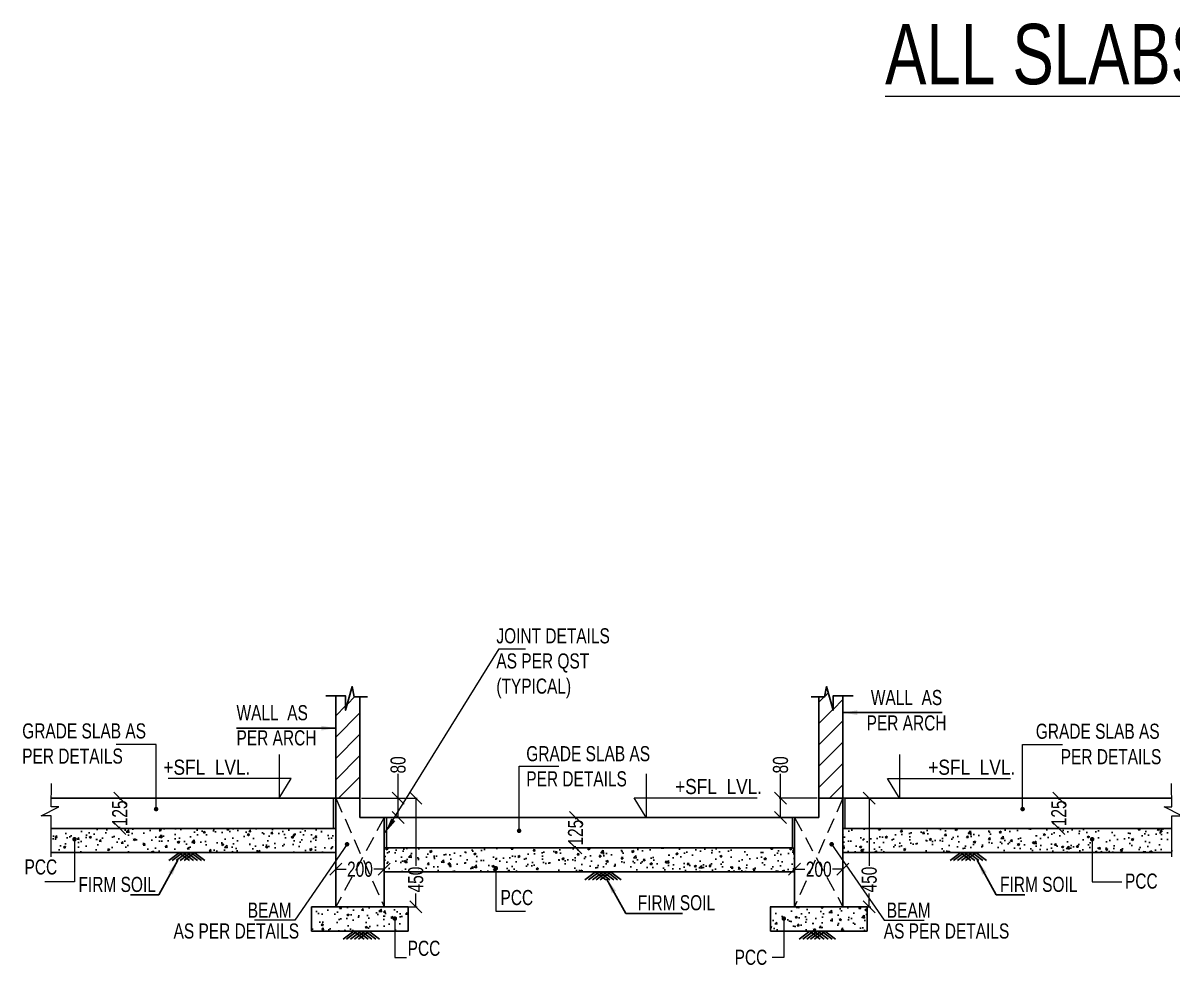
# Model space of a CAD drawing. Header units: millimetres. Extents: x 1798 to 243113, y 1193 to 150435.
# Drawn here: x 110034 to 114797, y 113616 to 117518 of the extents above; entities that cross this region are included whole.
import ezdxf

# ---------------------------------------------------------------- set-up
doc = ezdxf.new("R2010")
doc.units = ezdxf.units.MM
doc.linetypes.add('CONTINU', pattern=[0])
doc.linetypes.add('HIDDEN', pattern=[0.375, 0.25, -0.125])
for name, color, linetype, lineweight in [('-S-TEXT', 6, 'Continuous', 0), ('cut line', 8, 'Continuous', 20), ('LOW WALL', 6, 'Continuous', 20), ('S - COL', 5, 'Continuous', 13), ('S - DIM', 8, 'Continuous', 13), ('S - SEC CUT', 5, 'Continuous', 13), ('S-BEAM', 7, 'Continuous', 9), ('S-COLS-IDEN', 4, 'Continuous', 9), ('S-Column hatch', 254, 'Continuous', 9)]:
    doc.layers.add(name, color=color, linetype=linetype, lineweight=lineweight)
for name, color, linetype in [('A-WALL-PATT', 7, 'Continuous'), ('beam', 4, 'Continuous'), ('BEAM-1', 7, 'CONTINU'), ('STEEL', 3, 'Continuous'), ('TEMP', 8, 'Continuous'), ('TEXT', 7, 'Continuous')]:
    doc.layers.add(name, color=color, linetype=linetype)
doc.styles.add('ARIAL', font='arial.ttf')
doc.styles.add('GFC', font='ARIALN.TTF')
doc.styles.add('SED', font='ARIALN.TTF', dxfattribs={"height": 250})
doc.styles.add('SOBHA', font='swisscl.ttf')
doc.styles.add('sobha.sed', font='swisscl.ttf')
doc.dimstyles.new('GFC- 50', dxfattribs={"dimscale": 100, "dimtxt": 1, "dimasz": 0.6, "dimexe": 0.2, "dimexo": 0, "dimgap": 0.1, "dimtad": 1, "dimdec": 0, "dimzin": 1, "dimdsep": 46, "dimtxsty": 'GFC', "dimblk": 'OBLIQUE', "dimcen": 0, "dimclrd": 8, "dimclre": 8, "dimclrt": 6, "dimazin": 2, "dimtfac": 1, "dimtdec": 0, "dimtmove": 1, "dimatfit": 3, "dimfxl": 1, "dimtolj": 1, "dimlwd": -1, "dimlwe": 9, "dimarcsym": 0})
doc.dimstyles.new('S--25', dxfattribs={"dimscale": 25, "dimtxt": 2.5, "dimasz": 2, "dimexe": 0.25, "dimexo": 0.25, "dimgap": 0.1, "dimtad": 0, "dimdec": 0, "dimrnd": 0.0005, "dimzin": 0, "dimdsep": 46, "dimtxsty": 'SOBHA', "dimblk": 'OBLIQUE', "dimcen": 0.09, "dimclrd": 8, "dimclre": 8, "dimclrt": 6, "dimadec": 0, "dimazin": 0, "dimtfac": 1, "dimtdec": 0, "dimtofl": 0, "dimtmove": 0, "dimatfit": 3, "dimfxl": 0.18, "dimtolj": 1, "dimtzin": 0, "dimlwd": -1, "dimlwe": -1, "dimarcsym": 0})
doc.dimstyles.new('S-25', dxfattribs={"dimscale": 25, "dimtxt": 2.5, "dimasz": 2.5, "dimexe": 0.25, "dimexo": 0.25, "dimgap": 0.1, "dimtad": 0, "dimdec": 0, "dimrnd": 0.0005, "dimzin": 0, "dimdsep": 46, "dimtxsty": 'SOBHA', "dimblk": 'OBLIQUE', "dimcen": 0.09, "dimclrd": 8, "dimclre": 8, "dimclrt": 6, "dimadec": 0, "dimazin": 0, "dimtfac": 1, "dimtdec": 0, "dimtofl": 0, "dimtmove": 0, "dimatfit": 3, "dimfxl": 0.18, "dimtolj": 1, "dimtzin": 0, "dimlwd": -1, "dimlwe": -1, "dimarcsym": 0})
doc.dimstyles.new('S-50', dxfattribs={"dimscale": 25, "dimtxt": 4, "dimasz": 3, "dimexe": 1.5, "dimexo": 1.5, "dimgap": 1, "dimtad": 0, "dimdec": 0, "dimzin": 0, "dimdsep": 46, "dimtxsty": 'SOBHA', "dimblk": 'ARCHTICK', "dimcen": 0.09, "dimdle": 1.5, "dimclrd": 8, "dimclre": 8, "dimclrt": 6, "dimadec": 0, "dimazin": 0, "dimtfac": 1, "dimtdec": 0, "dimtofl": 0, "dimtmove": 0, "dimatfit": 3, "dimfxl": 0.18, "dimtolj": 1, "dimtzin": 0, "dimlwd": -1, "dimlwe": -1, "dimarcsym": 0})
pattern_1 = [(50, (-92374.466, 263536.86), (91.092334, -7.969543), [9.525, -104.775]), (355, (-92374.47, 263536.86), (-17.62171, 95.528423), [7.62, -83.820292]), (100.451445, (-92366.875, 263536.2), (73.470624, 87.558876), [8.095004, -89.045122]), (46.1842, (-92374.47, 263562.26), (135.53952, -21.021164), [14.2875, -157.1625]), (96.63556, (-92363.17, 263560.51), (118.70207, 123.71306), [12.14251, -133.567804]), (351.18415, (-92374.47, 263562.26), (118.70207, 123.71306), [11.42998, -125.729866]), (21, (-92361.766, 263555.91), (75.807196, -51.1326), [9.525, -104.775]), (326, (-92361.77, 263555.91), (30.901014, 92.093983), [7.62, -83.82]), (71.451445, (-92355.45, 263551.65), (106.70821, 40.961384), [8.095004, -89.04497]), (37.5, (-92374.466, 263536.86), (1.5443016, 42.2775194), [0, -82.804, 0, -85.09, 0, -84.1375]), (7.5, (-92374.466, 263536.86), (33.409831, 50.0902874), [0, -48.514, 0, -80.899, 0, -32.0675]), (327.5, (-92402.787, 263536.86), (67.7952976, -2.864372), [0, -31.75, 0, -99.06, 0, -131.445]), (317.5, (-92415.487, 263536.86), (74.06459, 12.713246), [0, -41.275, 0, -65.786, 0, -93.345])]
pattern_2 = [(45, (89746.736, 148043.22), (-44.19417, 44.19417), [])]

# ---------------------------------------------------------------- blocks, each defined once
blk = doc.blocks.new('_ArchTick')
at = {"color": 0, "linetype": 'ByBlock', "const_width": 0.15}
blk.add_lwpolyline([(-0.5, -0.5), (0.5, 0.5)], dxfattribs=at)
blk = doc.blocks.new('_OBLIQUE')
at = {"color": 0, "linetype": 'ByBlock'}
blk.add_line((-0.5, -0.5), (0.5, 0.5), dxfattribs=at)
blk = doc.blocks.new('*D437')
at = {"layer": 'S - COL', "color": 8, "transparency": 16777216}
for p, q in [((112318.7, 114226.6), (112329.2, 114226.6)), ((112322.9, 114226.6), (112322.9, 114220.4)), ((112322.9, 114101.6), (112322.9, 114107.8)), ((112329.2, 114101.6), (112329.2, 114101.6))]:
    blk.add_line(p, q, dxfattribs=at)
at = {"layer": 'S - COL', "color": 8, "transparency": 16777216, "xscale": 50, "yscale": 50, "zscale": 50}
for p, rotation in [((112322.9, 114226.6), 90), ((112322.9, 114101.6), 270)]:
    blk.add_blockref('_OBLIQUE', p, dxfattribs=dict(at, rotation=rotation))
at = {"layer": 'S - COL', "color": 6, "transparency": 16777216, "insert": (112322.9, 114164.1), "char_height": 62.5, "attachment_point": 5, "rotation": 90, "style": 'SOBHA'}
blk.add_mtext('\\A1;125', dxfattribs=at)
blk = doc.blocks.new('*D438')
at = {"layer": 'S - COL', "color": 8, "transparency": 16777216}
for p, q in [((111329.7, 113955.7), (111329.7, 114018.5)), ((111529.7, 113955.7), (111529.7, 114018.5)), ((111329.7, 114012.3), (111372.6, 114012.3)), ((111529.7, 114012.3), (111486.7, 114012.3))]:
    blk.add_line(p, q, dxfattribs=at)
at = {"layer": 'S - COL', "color": 8, "transparency": 16777216, "xscale": 50, "yscale": 50, "zscale": 50, "rotation": 180}
blk.add_blockref('_OBLIQUE', (111329.7, 114012.3), dxfattribs=at)
at = {"layer": 'S - COL', "color": 8, "transparency": 16777216, "xscale": 50, "yscale": 50, "zscale": 50}
blk.add_blockref('_OBLIQUE', (111529.7, 114012.3), dxfattribs=at)
at = {"layer": 'S - COL', "color": 6, "transparency": 16777216, "insert": (111429.7, 114012.3), "char_height": 62.5, "attachment_point": 5, "style": 'SOBHA'}
blk.add_mtext('\\A1;200', dxfattribs=at)
blk = doc.blocks.new('*D439')
at = {"layer": 'S - COL', "color": 8, "transparency": 16777216}
for p, q in [((111594, 114306.6), (111667.1, 114306.6)), ((111660.9, 114306.6), (111660.9, 114027.3)), ((111660.9, 113856.6), (111660.9, 113912.3)), ((111551.5, 113856.6), (111667.1, 113856.6))]:
    blk.add_line(p, q, dxfattribs=at)
at = {"layer": 'S - COL', "color": 8, "transparency": 16777216, "xscale": 50, "yscale": 50, "zscale": 50}
for p, rotation in [((111660.9, 114306.6), 90), ((111660.9, 113856.6), 270)]:
    blk.add_blockref('_OBLIQUE', p, dxfattribs=dict(at, rotation=rotation))
at = {"layer": 'S - COL', "color": 6, "transparency": 16777216, "insert": (111660.9, 113969.8), "char_height": 62.5, "attachment_point": 5, "rotation": 90, "style": 'SOBHA'}
blk.add_mtext('\\A1;450', dxfattribs=at)
blk = doc.blocks.new('*D440')
at = {"layer": 'S - COL', "color": 8, "transparency": 16777216}
for p, q in [((110440.6, 114306.6), (110428.8, 114306.6)), ((110435.1, 114306.6), (110435.1, 114300.4)), ((110439.3, 114181.6), (110428.8, 114181.6)), ((110435.1, 114181.6), (110435.1, 114187.8))]:
    blk.add_line(p, q, dxfattribs=at)
at = {"layer": 'S - COL', "color": 8, "transparency": 16777216, "xscale": 50, "yscale": 50, "zscale": 50}
for p, rotation in [((110435.1, 114306.6), 90), ((110435.1, 114181.6), 270)]:
    blk.add_blockref('_OBLIQUE', p, dxfattribs=dict(at, rotation=rotation))
at = {"layer": 'S - COL', "color": 6, "transparency": 16777216, "insert": (110435.1, 114244.1), "char_height": 62.5, "attachment_point": 5, "rotation": 90, "style": 'SOBHA'}
blk.add_mtext('\\A1;125', dxfattribs=at)
blk = doc.blocks.new('*D441')
at = {"layer": 'S - COL', "color": 8, "transparency": 16777216}
for p, q in [((111587.8, 114306.6), (111587.8, 114407.2)), ((111435.9, 114306.6), (111594, 114306.6)), ((111587.8, 114226.6), (111587.8, 114306.6)), ((111535.9, 114226.6), (111594, 114226.6))]:
    blk.add_line(p, q, dxfattribs=at)
at = {"layer": 'S - COL', "color": 8, "transparency": 16777216, "xscale": 50, "yscale": 50, "zscale": 50}
for p, rotation in [((111587.8, 114306.6), 90), ((111587.8, 114226.6), 270)]:
    blk.add_blockref('_OBLIQUE', p, dxfattribs=dict(at, rotation=rotation))
at = {"layer": 'S - COL', "color": 6, "transparency": 16777216, "insert": (111587.8, 114444.8), "char_height": 62.5, "attachment_point": 5, "rotation": 90, "style": 'SOBHA'}
blk.add_mtext('\\A1;80', dxfattribs=at)
blk = doc.blocks.new('*D460')
at = {"layer": 'S - COL', "color": 8, "transparency": 16777216}
for p, q in [((113229.7, 113955.7), (113229.7, 114018.5)), ((113429.7, 113955.7), (113429.7, 114018.5)), ((113229.7, 114012.3), (113272.6, 114012.3)), ((113429.7, 114012.3), (113386.7, 114012.3))]:
    blk.add_line(p, q, dxfattribs=at)
at = {"layer": 'S - COL', "color": 8, "transparency": 16777216, "xscale": 50, "yscale": 50, "zscale": 50, "rotation": 180}
blk.add_blockref('_OBLIQUE', (113229.7, 114012.3), dxfattribs=at)
at = {"layer": 'S - COL', "color": 8, "transparency": 16777216, "xscale": 50, "yscale": 50, "zscale": 50}
blk.add_blockref('_OBLIQUE', (113429.7, 114012.3), dxfattribs=at)
at = {"layer": 'S - COL', "color": 6, "transparency": 16777216, "insert": (113329.7, 114012.3), "char_height": 62.5, "attachment_point": 5, "style": 'SOBHA'}
blk.add_mtext('\\A1;200', dxfattribs=at)
blk = doc.blocks.new('*D461')
at = {"layer": 'S - COL', "color": 8, "transparency": 16777216}
for p, q in [((113171.5, 114306.6), (113171.5, 114407.2)), ((113323.4, 114306.6), (113165.3, 114306.6)), ((113171.5, 114226.6), (113171.5, 114306.6)), ((113223.4, 114226.6), (113165.3, 114226.6))]:
    blk.add_line(p, q, dxfattribs=at)
at = {"layer": 'S - COL', "color": 8, "transparency": 16777216, "xscale": 50, "yscale": 50, "zscale": 50}
for p, rotation in [((113171.5, 114306.6), 90), ((113171.5, 114226.6), 270)]:
    blk.add_blockref('_OBLIQUE', p, dxfattribs=dict(at, rotation=rotation))
at = {"layer": 'S - COL', "color": 6, "transparency": 16777216, "insert": (113171.5, 114444.8), "char_height": 62.5, "attachment_point": 5, "rotation": 90, "style": 'SOBHA'}
blk.add_mtext('\\A1;80', dxfattribs=at)
blk = doc.blocks.new('*D462')
at = {"layer": 'S - COL', "color": 8, "transparency": 16777216}
for p, q in [((113532.5, 114306.6), (113532.5, 114306.6)), ((113538.8, 114306.6), (113538.8, 114027.3)), ((113538.8, 113856.6), (113538.8, 113912.3)), ((113235.9, 113856.6), (113545, 113856.6))]:
    blk.add_line(p, q, dxfattribs=at)
at = {"layer": 'S - COL', "color": 8, "transparency": 16777216, "xscale": 50, "yscale": 50, "zscale": 50}
for p, rotation in [((113538.8, 114306.6), 90), ((113538.8, 113856.6), 270)]:
    blk.add_blockref('_OBLIQUE', p, dxfattribs=dict(at, rotation=rotation))
at = {"layer": 'S - COL', "color": 6, "transparency": 16777216, "insert": (113538.8, 113969.8), "char_height": 62.5, "attachment_point": 5, "rotation": 90, "style": 'SOBHA'}
blk.add_mtext('\\A1;450', dxfattribs=at)
blk = doc.blocks.new('*D463')
at = {"layer": 'S - COL', "color": 8, "transparency": 16777216}
for p, q in [((114318.7, 114306.6), (114330.5, 114306.6)), ((114324.2, 114306.6), (114324.2, 114300.4)), ((114320, 114181.6), (114330.5, 114181.6)), ((114324.2, 114181.6), (114324.2, 114187.8))]:
    blk.add_line(p, q, dxfattribs=at)
at = {"layer": 'S - COL', "color": 8, "transparency": 16777216, "xscale": 50, "yscale": 50, "zscale": 50}
for p, rotation in [((114324.2, 114306.6), 90), ((114324.2, 114181.6), 270)]:
    blk.add_blockref('_OBLIQUE', p, dxfattribs=dict(at, rotation=rotation))
at = {"layer": 'S - COL', "color": 6, "transparency": 16777216, "insert": (114324.2, 114244.1), "char_height": 62.5, "attachment_point": 5, "rotation": 90, "style": 'SOBHA'}
blk.add_mtext('\\A1;125', dxfattribs=at)

msp = doc.modelspace()

# ---------------------------------------------------------------- hatches: boundary and pattern name
at = {"layer": 'A-WALL-PATT'}
h = msp.add_hatch(dxfattribs=at)
h.set_pattern_fill('ANSI31', color=8, scale=500)
h.set_pattern_definition(pattern_2)
h.paths.add_polyline_path([(111329.7, 114306.6), (111429.7, 114306.6), (111429.7, 114726.6), (111385.9, 114726.6), (111370.5, 114670.8), (111370.5, 114730.2), (111329.7, 114730.2)])
h = msp.add_hatch(dxfattribs=at)
h.set_pattern_fill('ANSI31', color=8, scale=500)
h.set_pattern_definition(pattern_2)
h.paths.add_polyline_path([(113429.7, 114730.2), (113388.8, 114730.2), (113388.8, 114670.8), (113361.8, 114768.8), (113353.9, 114726.6), (113329.7, 114726.6), (113329.7, 114306.6), (113429.7, 114306.6)])
at = {"layer": 'BEAM-1', "lineweight": -3}
h = msp.add_hatch(dxfattribs=at)
h.set_pattern_fill('AR-CONC', color=256, scale=0.5)
h.set_pattern_definition([(50, (-84237.034, 263861.83), (91.092334, -7.969543), [9.525, -104.775]), (355, (-84237.03, 263861.83), (-17.62171, 95.528423), [7.62, -83.820292]), (100.451445, (-84229.44, 263861.16), (73.470624, 87.558876), [8.095004, -89.045122]), (46.1842, (-84237.03, 263887.23), (135.53952, -21.021164), [14.2875, -157.1625]), (96.63556, (-84225.74, 263885.48), (118.70207, 123.71306), [12.14251, -133.567804]), (351.18415, (-84237.03, 263887.23), (118.70207, 123.71306), [11.42998, -125.729866]), (21, (-84224.334, 263880.88), (75.807196, -51.1326), [9.525, -104.775]), (326, (-84224.33, 263880.88), (30.901014, 92.093983), [7.62, -83.82]), (71.451445, (-84218.02, 263876.62), (106.70821, 40.961384), [8.095004, -89.04497]), (37.5, (-84237.034, 263861.827), (1.5443016, 42.2775194), [0, -82.804, 0, -85.09, 0, -84.1375]), (7.5, (-84237.034, 263861.827), (33.409831, 50.090287), [0, -48.514, 0, -80.899, 0, -32.0675]), (327.5, (-84265.355, 263861.827), (67.7952976, -2.864372), [0, -31.75, 0, -99.06, 0, -131.445]), (317.5, (-84278.055, 263861.827), (74.06459, 12.713246), [0, -41.275, 0, -65.786, 0, -93.345])])
h.paths.add_polyline_path([(110150.8, 114081.6), (110150.8, 114181.6), (111329.7, 114181.6), (111329.7, 114081.6)])
h = msp.add_hatch(dxfattribs=at)
h.set_pattern_fill('AR-CONC', color=256, scale=0.5)
h.set_pattern_definition([(50, (-82614.39, 263861.83), (91.092334, -7.969543), [9.525, -104.775]), (355, (-82614.39, 263861.83), (-17.62171, 95.528423), [7.62, -83.820292]), (100.451445, (-82606.8, 263861.16), (73.470624, 87.558876), [8.095004, -89.045122]), (46.1842, (-82614.39, 263887.23), (135.53952, -21.021164), [14.2875, -157.1625]), (96.63556, (-82603.1, 263885.48), (118.70207, 123.71306), [12.14251, -133.567804]), (351.18415, (-82614.39, 263887.23), (118.70207, 123.71306), [11.42998, -125.729866]), (21, (-82601.69, 263880.88), (75.807196, -51.1326), [9.525, -104.775]), (326, (-82601.69, 263880.88), (30.901014, 92.093983), [7.62, -83.82]), (71.451445, (-82595.37, 263876.62), (106.70821, 40.961384), [8.095004, -89.04497]), (37.5, (-82614.39, 263861.827), (1.5443016, 42.2775194), [0, -82.804, 0, -85.09, 0, -84.1375]), (7.5, (-82614.39, 263861.827), (33.409831, 50.090287), [0, -48.514, 0, -80.899, 0, -32.0675]), (327.5, (-82642.71, 263861.827), (67.7952976, -2.864372), [0, -31.75, 0, -99.06, 0, -131.445]), (317.5, (-82655.41, 263861.827), (74.06459, 12.713246), [0, -41.275, 0, -65.786, 0, -93.345])])
h.paths.add_polyline_path([(114792.2, 114081.6), (114792.2, 114181.6), (113429.7, 114181.6), (113429.7, 114081.6)])
h = msp.add_hatch(dxfattribs=at)
h.set_pattern_fill('AR-CONC', color=256, scale=0.5)
h.set_pattern_definition([(50, (-84135.72, 263781.86), (91.092334, -7.969543), [9.525, -104.775]), (355, (-84135.72, 263781.86), (-17.62171, 95.528423), [7.62, -83.820292]), (100.451445, (-84128.13, 263781.2), (73.470624, 87.558876), [8.095004, -89.045122]), (46.1842, (-84135.72, 263807.26), (135.53952, -21.021164), [14.2875, -157.1625]), (96.63556, (-84124.42, 263805.51), (118.70207, 123.71306), [12.14251, -133.567804]), (351.18415, (-84135.72, 263807.26), (118.70207, 123.71306), [11.42998, -125.729866]), (21, (-84123.02, 263800.91), (75.807196, -51.1326), [9.525, -104.775]), (326, (-84123.02, 263800.91), (30.901014, 92.093983), [7.62, -83.82]), (71.451445, (-84116.7, 263796.65), (106.70821, 40.961384), [8.095004, -89.04497]), (37.5, (-84135.72, 263781.86), (1.5443016, 42.2775194), [0, -82.804, 0, -85.09, 0, -84.1375]), (7.5, (-84135.72, 263781.86), (33.409831, 50.090287), [0, -48.514, 0, -80.899, 0, -32.0675]), (327.5, (-84164.04, 263781.86), (67.7952976, -2.864372), [0, -31.75, 0, -99.06, 0, -131.445]), (317.5, (-84176.74, 263781.86), (74.06459, 12.713246), [0, -41.275, 0, -65.786, 0, -93.345])])
h.paths.add_polyline_path([(113229.7, 114001.6), (113229.7, 114101.6), (111529.7, 114101.6), (111529.7, 114001.6)])
h = msp.add_hatch(dxfattribs=at)
h.set_pattern_fill('AR-CONC', color=256, scale=0.5)
h.set_pattern_definition(pattern_1)
edge = h.paths.add_edge_path()
edge.add_line((111629.7, 113856.6), (111229.7, 113856.6))
edge.add_line((111229.7, 113856.6), (111229.7, 113755.3))
edge.add_line((111229.7, 113755.3), (111629.7, 113756.6))
edge.add_line((111629.7, 113756.6), (111629.5, 113856.6))
h = msp.add_hatch(dxfattribs=at)
h.set_pattern_fill('AR-CONC', color=256, scale=0.5)
h.set_pattern_definition(pattern_1)
edge = h.paths.add_edge_path()
edge.add_line((113129.7, 113856.6), (113529.7, 113856.6))
edge.add_line((113529.7, 113856.6), (113529.6, 113755.3))
edge.add_line((113529.6, 113755.3), (113129.7, 113756.6))
edge.add_line((113129.7, 113756.6), (113129.9, 113856.6))
at = {"layer": 'S-Column hatch', "linetype": 'ByBlock', "ltscale": 150}
h = msp.add_hatch(color=7, dxfattribs=at)
h.dxf.hatch_style = 1
h.paths.add_polyline_path([(111329.7, 114181.6), (111319.7, 114181.6), (111319.7, 114306.6), (111329.7, 114306.6)])
h = msp.add_hatch(color=7, dxfattribs=at)
h.dxf.hatch_style = 1
h.paths.add_polyline_path([(113429.7, 114181.6), (113439.7, 114181.6), (113439.7, 114306.6), (113429.7, 114306.6)])
h = msp.add_hatch(color=7, dxfattribs=at)
h.dxf.hatch_style = 1
h.paths.add_polyline_path([(111539.7, 114101.6), (111529.7, 114101.6), (111529.7, 114226.6), (111539.7, 114226.6)])
h = msp.add_hatch(color=7, dxfattribs=at)
h.dxf.hatch_style = 1
h.paths.add_polyline_path([(113219.7, 114101.6), (113229.7, 114101.6), (113229.7, 114226.6), (113219.7, 114226.6)])

# ---------------------------------------------------------------- linework, layer by layer
at = {"layer": 'beam', "color": 8}
for p, q in [((111287.7, 114730.2, -11999.9), (111370.5, 114730.2, -11999.9)), ((111329.7, 114306.6, 259914.1), (111329.7, 114730.2, 259914.1)), ((111370.5, 114670.8, -11999.9), (111397.5, 114768.8, -11999.9)), ((111370.5, 114730.2, -11999.9), (111370.5, 114670.8, -11999.9)), ((111397.5, 114768.8, -11999.9), (111405.5, 114726.6, -11999.9)), ((113361.8, 114768.8, -11999.9), (113353.9, 114726.6, -11999.9)), ((113388.8, 114670.8, -11999.9), (113361.8, 114768.8, -11999.9)), ((113471.6, 114730.2, -11999.9), (113388.8, 114730.2, -11999.9)), ((113388.8, 114730.2, -11999.9), (113388.8, 114670.8, -11999.9)), ((113429.7, 114306.6, 259914.1), (113429.7, 114730.2, 259914.1)), ((111405.5, 114726.6, -11999.9), (111460.8, 114726.6, -11999.9)), ((111429.7, 114726.6, 227039.2), (111429.7, 114306.6, 259914.1)), ((113353.9, 114726.6, -11999.9), (113298.5, 114726.6, -11999.9)), ((113329.7, 114726.6, 227039.2), (113329.7, 114306.6, 259914.1))]:
    msp.add_line(p, q, dxfattribs=at)
at = {"layer": 'beam', "color": 8, "elevation": 259914.1}
for points in [[(111329.7, 114306.6), (111429.7, 114306.6), (111429.7, 114726.6), (111405.5, 114726.6), (111397.5, 114768.8), (111370.5, 114670.8), (111370.5, 114730.2), (111329.7, 114730.2), (111329.7, 114306.6)], [(113429.7, 114306.6), (113329.7, 114306.6), (113329.7, 114726.6), (113353.9, 114726.6), (113361.8, 114768.8), (113388.8, 114670.8), (113388.8, 114730.2), (113429.7, 114730.2), (113429.7, 114306.6)]]:
    msp.add_lwpolyline(points, dxfattribs=at)
at = {"layer": 'BEAM-1'}
for p, q in [((111429.7, 114306.6, 259914.1), (110152.1, 114306.6, 259914.1)), ((111329.7, 113856.6, 259914.1), (111329.7, 114306.6, 259914.1)), ((111329.7, 114306.6, 259914.1), (111429.7, 114306.6, 259914.1)), ((111429.7, 114306.6, 259914.1), (111429.7, 114226.6, 259914.1)), ((113429.7, 114306.6, 259914.1), (113329.7, 114306.6, 259914.1)), ((113329.7, 114306.6, 259914.1), (113329.7, 114226.6, 259914.1)), ((113429.7, 113856.6, 259914.1), (113429.7, 114306.6, 259914.1)), ((113439.7, 114306.6, 259914.1), (114791.7, 114306.6, 259914.1)), ((111429.7, 114226.6, 259914.1), (113219.7, 114226.6, 259914.1)), ((111529.7, 113856.6, 259914.1), (111529.7, 114226.6, 259914.1)), ((113229.7, 113856.6, 259914.1), (113229.7, 114226.6, 259914.1)), ((113229.7, 114226.6, 259914.1), (113329.7, 114226.6, 259914.1)), ((110150.8, 114181.6, 259914.1), (111329.7, 114181.6, 259914.1)), ((114792.2, 114181.6, 259914.1), (113429.7, 114181.6, 259914.1)), ((110150.8, 114081.6, 259914.1), (111329.7, 114081.6, 259914.1)), ((113219.7, 114101.6, 259914.1), (111529.7, 114101.6, 259914.1)), ((114792.2, 114081.6, 259914.1), (113429.7, 114081.6, 259914.1)), ((113229.7, 114001.6, 259914.1), (111529.7, 114001.6, 259914.1)), ((111229.7, 113856.6, 259914.1), (111229.7, 113756.6, 259914.1)), ((111329.7, 113856.6, 259914.1), (111229.7, 113856.6, 259914.1)), ((111329.7, 113856.6, 259914.1), (111629.7, 113856.6, 259914.1)), ((111629.7, 113756.6, 259914.1), (111629.7, 113856.6, 259914.1)), ((113429.7, 113856.6, 259914.1), (113129.7, 113856.6, 259914.1)), ((113129.7, 113756.6, 259914.1), (113129.7, 113856.6, 259914.1)), ((113429.7, 113856.6, 259914.1), (113529.7, 113856.6, 259914.1)), ((113529.7, 113856.6, 259914.1), (113529.7, 113756.6, 259914.1)), ((111229.7, 113756.6, 259914.1), (111629.7, 113756.6, 259914.1)), ((113529.7, 113756.6, 259914.1), (113129.7, 113756.6, 259914.1))]:
    msp.add_line(p, q, dxfattribs=at)
at = {"layer": 'cut line', "linetype": 'Continuous', "ltscale": 2000}
for p, q in [((110150.8, 114270.6, 259914.1), (110152.1, 114367.6, 259914.1)), ((114792.2, 114270.6, 259914.1), (114790.8, 114367.6, 259914.1)), ((110110.1, 114234, 259914.1), (110183, 114270.6, 259914.1)), ((110183, 114270.6, 259914.1), (110150.8, 114270.6, 259914.1)), ((114832.9, 114234, 259914.1), (114760, 114270.6, 259914.1)), ((114760, 114270.6, 259914.1), (114792.2, 114270.6, 259914.1)), ((110150.8, 114234, 259914.1), (110110.1, 114234, 259914.1)), ((110150.8, 114063.5, 259914.1), (110150.8, 114234, 259914.1)), ((114792.2, 114063.5, 259914.1), (114792.2, 114234, 259914.1)), ((114792.2, 114234, 259914.1), (114832.9, 114234, 259914.1))]:
    msp.add_line(p, q, dxfattribs=at)
at = {"layer": 'cut line', "linetype": 'HIDDEN', "ltscale": 250}
for p, q in [((111329.7, 114306.6, 259914.1), (111529.7, 113856.6, 259914.1)), ((113429.7, 114306.6, 259914.1), (113229.7, 113856.6, 259914.1)), ((111529.7, 114226.6, 259914.1), (111329.7, 113856.6, 259914.1)), ((113229.7, 114226.6, 259914.1), (113429.7, 113856.6, 259914.1))]:
    msp.add_line(p, q, dxfattribs=at)
at = {"layer": 'S - SEC CUT', "color": 8, "elevation": 259914.1}
for points in [[(111095.7, 114487.8), (111095.7, 114306.6), (111144.7, 114387.8), (110635.7, 114387.8)], [(113663.6, 114487.8), (113663.6, 114306.6), (113614.6, 114387.8), (114123.6, 114387.8)], [(112614.9, 114407.8), (112614.9, 114226.6), (112565.8, 114307.8), (113074.9, 114307.8)]]:
    msp.add_lwpolyline(points, dxfattribs=at)
at = {"layer": 'S-COLS-IDEN', "color": 4, "ltscale": 100, "elevation": 259914.1}
for points in [[(111329.7, 114181.6), (111319.7, 114181.6), (111319.7, 114306.6), (111329.7, 114306.6)], [(113429.7, 114181.6), (113439.7, 114181.6), (113439.7, 114306.6), (113429.7, 114306.6)], [(111539.7, 114101.6), (111529.7, 114101.6), (111529.7, 114226.6), (111539.7, 114226.6)], [(113219.7, 114101.6), (113229.7, 114101.6), (113229.7, 114226.6), (113219.7, 114226.6)]]:
    msp.add_lwpolyline(points, close=True, dxfattribs=at)
at = {"layer": 'TEMP', "color": 8, "linetype": 'Continuous', "ltscale": 10}
for p, q in [((110681.7, 114081.6, 259914.1), (110637.6, 114048.5, 259914.1)), ((110696.2, 114081.6, 259914.1), (110652, 114048.5, 259914.1)), ((110712.7, 114081.6, 259914.1), (110668.6, 114048.5, 259914.1)), ((110680, 114081.6, 259914.1), (110724.2, 114048.5, 259914.1)), ((110728.8, 114081.6, 259914.1), (110684.7, 114048.5, 259914.1)), ((110696.6, 114081.6, 259914.1), (110740.7, 114048.5, 259914.1)), ((110745.4, 114081.6, 259914.1), (110701.2, 114048.5, 259914.1)), ((110712.7, 114081.6, 259914.1), (110756.9, 114048.5, 259914.1)), ((110729.2, 114081.6, 259914.1), (110773.4, 114048.5, 259914.1)), ((110743.7, 114081.6, 259914.1), (110787.8, 114048.5, 259914.1)), ((113917.7, 114081.6, 259914.1), (113873.5, 114048.5, 259914.1)), ((113932.1, 114081.6, 259914.1), (113887.9, 114048.5, 259914.1)), ((113948.6, 114081.6, 259914.1), (113904.5, 114048.5, 259914.1)), ((113916, 114081.6, 259914.1), (113960.1, 114048.5, 259914.1)), ((113964.7, 114081.6, 259914.1), (113920.6, 114048.5, 259914.1)), ((113932.5, 114081.6, 259914.1), (113976.7, 114048.5, 259914.1)), ((113981.3, 114081.6, 259914.1), (113937.1, 114048.5, 259914.1)), ((113948.6, 114081.6, 259914.1), (113992.8, 114048.5, 259914.1)), ((113965.2, 114081.6, 259914.1), (114009.3, 114048.5, 259914.1)), ((113979.6, 114081.6, 259914.1), (114023.7, 114048.5, 259914.1)), ((112405.3, 114001.6, 259914.1), (112361.1, 113968.5, 259914.1)), ((112419.7, 114001.6, 259914.1), (112375.6, 113968.5, 259914.1)), ((112436.2, 114001.6, 259914.1), (112392.1, 113968.5, 259914.1)), ((112403.6, 114001.6, 259914.1), (112447.7, 113968.5, 259914.1)), ((112452.4, 114001.6, 259914.1), (112408.2, 113968.5, 259914.1)), ((112420.1, 114001.6, 259914.1), (112464.3, 113968.5, 259914.1)), ((112468.9, 114001.6, 259914.1), (112424.8, 113968.5, 259914.1)), ((112436.2, 114001.6, 259914.1), (112480.4, 113968.5, 259914.1)), ((112452.8, 114001.6, 259914.1), (112496.9, 113968.5, 259914.1)), ((112467.2, 114001.6, 259914.1), (112511.4, 113968.5, 259914.1)), ((111404.4, 113756.6, 259914.1), (111360.2, 113723.5, 259914.1)), ((111418.8, 113756.6, 259914.1), (111374.6, 113723.5, 259914.1)), ((111435.3, 113756.6, 259914.1), (111391.2, 113723.5, 259914.1)), ((111402.7, 113756.6, 259914.1), (111446.8, 113723.5, 259914.1)), ((111451.5, 113756.6, 259914.1), (111407.3, 113723.5, 259914.1)), ((111419.2, 113756.6, 259914.1), (111463.4, 113723.5, 259914.1)), ((111468, 113756.6, 259914.1), (111423.8, 113723.5, 259914.1)), ((111435.3, 113756.6, 259914.1), (111479.5, 113723.5, 259914.1)), ((111451.9, 113756.6, 259914.1), (111496, 113723.5, 259914.1)), ((111466.3, 113756.6, 259914.1), (111510.5, 113723.5, 259914.1)), ((113293, 113756.6, 259914.1), (113248.9, 113723.5, 259914.1)), ((113307.4, 113756.6, 259914.1), (113263.3, 113723.5, 259914.1)), ((113324, 113756.6, 259914.1), (113279.8, 113723.5, 259914.1)), ((113291.3, 113756.6, 259914.1), (113335.5, 113723.5, 259914.1)), ((113340.1, 113756.6, 259914.1), (113296, 113723.5, 259914.1)), ((113307.9, 113756.6, 259914.1), (113352, 113723.5, 259914.1)), ((113356.6, 113756.6, 259914.1), (113312.5, 113723.5, 259914.1)), ((113324, 113756.6, 259914.1), (113368.1, 113723.5, 259914.1)), ((113340.5, 113756.6, 259914.1), (113384.7, 113723.5, 259914.1)), ((113355, 113756.6, 259914.1), (113399.1, 113723.5, 259914.1))]:
    msp.add_line(p, q, dxfattribs=at)

# ---------------------------------------------------------------- texts
at = {"layer": '-S-TEXT', "linetype": 'Continuous', "ltscale": 150000, "insert": (113604.7, 117514), "char_height": 250, "width": 3743.653, "attachment_point": 1, "style": 'ARIAL'}
msp.add_mtext('{\\fSwis721 LtCn BT|b0|i0|c0|p34;\\W1;\\LALL SLABS ARE 125THK U.O.N}', dxfattribs=at)
at = {"layer": 'LOW WALL', "color": 7, "char_height": 62.5, "style": 'sobha.sed'}
for s, insert, width, attachment_point in [('\\pxql;JOINT DETAILS\\PAS PER QST \\P(TYPICAL)', (111994.6, 115010.7, 259914.1), 2170.491, 1), ('\\pxql;WALL  AS\\PPER ARCH ', (113089, 114692.2, 259914.1), 2170.491, 3), ('\\pxql;GRADE SLAB AS\\PPER DETAILS', (110031, 114616.7, 259914.1), 2170.491, 1), ('\\pxql;GRADE SLAB AS\\PPER DETAILS', (112118.5, 114522.5, 259914.1), 2170.491, 1), ('\\pxql; PCC \\P ', (110022.8, 113885.7, 259914.1), 1835.942, 7), ('\\pxql;FIRM SOIL', (110264.1, 113917.5, -11999.9), 1835.942, 7), ('\\pxql; PCC \\P ', (116416, 113827.1, 20875), 1835.942, 9), ('\\pxql; PCC \\P ', (113829.8, 113759, -11999.9), 1835.942, 9), ('\\pxql;FIRM SOIL', (114415.9, 113841.7, -11999.9), 1835.942, 9), ('\\pxql; PCC \\P ', (113445.4, 113548.9, -11999.9), 1835.942, 9), ('\\pxql; PCC \\P ', (112963.4, 113511.7, -11999.9), 1835.942, 7)]:
    msp.add_mtext(s, dxfattribs=dict(at, insert=insert, width=width, attachment_point=attachment_point))
at = {"layer": 'S - SEC CUT', "color": 4, "char_height": 62.5, "width": 607.676, "style": 'SED'}
for insert, attachment_point in [((110615.7, 114466.4, 259914.1), 1), ((114143.6, 114466.4, 259914.1), 3), ((113094.9, 114386.4, 259914.1), 3)]:
    msp.add_mtext('+SFL  LVL.', dxfattribs=dict(at, insert=insert, attachment_point=attachment_point))
at = {"layer": 'TEXT', "style": 'sobha.sed'}
for s, p in [('WALL  AS', (113545.4, 114692.6)), ('PER ARCH', (113527.8, 114587.3)), ('GRADE SLAB AS', (114228.6, 114552.9, 259914.1)), ('PER DETAILS', (114331.7, 114447.5, 259914.1)), ('FIRM SOIL', (114080.5, 113918.9, -11999.9)), ('BEAM', (110965.1, 113811.8, 259914.1)), ('BEAM', (113611.4, 113811.8, 259914.1)), ('AS PER DETAILS', (110657.8, 113725.5, 259914.1)), ('AS PER DETAILS', (113598.9, 113725.5, 259914.1))]:
    msp.add_text(s, height=62.5, dxfattribs=at).set_placement(p)

# ---------------------------------------------------------------- dimensions: what is measured, and where the dimension line sits
at = {"layer": 'S - COL'}
for base, p1, p2, picture, middle in [((111587.8, 114306.6, -11999.9), (111529.7, 114226.6, 259914.1), (111429.7, 114306.6, 259914.7), '*D441', (111587.8, 114444.8, -11999.9)), ((113171.5, 114306.6, -11999.9), (113229.7, 114226.6, 259914.1), (113329.7, 114306.6, 259914.7), '*D461', (113171.5, 114444.8, -11999.9)), ((111660.9, 113856.6, 259914.1), (111587.8, 114306.6, -11999.9), (111545.2, 113856.6, 259914.1), '*D439', (111660.9, 113969.8, 259914.1)), ((113538.8, 113856.6, 259914.1), (113538.8, 114306.6, 259914.1), (113229.7, 113856.6, 259914.1), '*D462', (113538.8, 113969.8, 259914.1))]:
    dim = msp.add_linear_dim(base=base, p1=p1, p2=p2, angle=90, dimstyle='S--25', dxfattribs=at)
    dim.commit()
    dim.dimension.update_dxf_attribs({"geometry": picture, "text_midpoint": middle, "dimtype": 160})
for base, p1, p2, angle, picture, middle in [((110435.1, 114181.6, 259914.1), (110446.9, 114306.6, 259914.1), (110445.6, 114181.6, 259914.1), 90, '*D440', (110435.1, 114244.1, 259914.1)), ((114324.2, 114181.6, 259914.1), (114312.5, 114306.6, 259914.1), (114313.8, 114181.6, 259914.1), 90, '*D463', (114324.2, 114244.1, 259914.1)), ((112322.9, 114101.6, 259914.1), (112312.5, 114226.6, 259914.1), (112322.9, 114101.6, 259914.1), 90, '*D437', (112322.9, 114164.1, 259914.1)), ((111329.7, 114012.3, 259914.1), (111529.7, 113949.4, 259914.1), (111329.7, 113949.4, 259914.1), 180, '*D438', (111429.7, 114012.3, 259914.1))]:
    dim = msp.add_linear_dim(base=base, p1=p1, p2=p2, angle=angle, dimstyle='S--25', dxfattribs=at)
    dim.commit()
    dim.dimension.update_dxf_attribs({"geometry": picture, "text_midpoint": middle})
dim = msp.add_linear_dim(base=(113429.7, 114012.3, 259914.1), p1=(113229.7, 113949.4, 259914.1), p2=(113429.7, 113949.4, 259914.1), dimstyle='S--25', dxfattribs=at)
dim.commit()
dim.dimension.update_dxf_attribs({"geometry": '*D460', "text_midpoint": (113329.7, 114012.3, 259914.1)})

# ---------------------------------------------------------------- leaders
at = {"layer": 'beam', "color": 4}
for points in [[(113429.8, 114661.2), (113840.6, 114661.2)], [(111329.7, 114596.9, 259914.1), (110918.9, 114596.9, 259914.1)]]:
    msp.add_leader(points, dimstyle='GFC- 50', override={"dimgap": 0.1, "dimtad": 0}, dxfattribs=at)
at = {"layer": 'S - DIM', "color": 1}
for points in [[(110585.4, 114261.7, 259914.1), (110585.4, 114529.9, 259914.1), (110420.2, 114529.9, 259914.1)], [(114173.9, 114261.7, 259914.1), (114173.9, 114529.9, 259914.1), (114339.1, 114529.9, 259914.1)], [(112088.7, 114171.8, 259914.1), (112088.7, 114440, 259914.1), (112253.9, 114440, 259914.1)], [(110247.6, 114136.9, 259914.1), (110247.6, 113960, 259914.1), (110125, 113960, 259914.1)], [(111376.2, 114116, 259914.1), (111159.4, 113801.1, 259914.1), (110993.3, 113801.1, 259914.1)], [(113383.1, 114116, 259914.1), (113600, 113801.1, 259914.1), (113766, 113801.1, 259914.1)], [(114462.1, 114136.9, 259914.1), (114462.1, 113960, 259914.1), (114584.8, 113960, 259914.1)], [(111992.5, 114016.4, 259914.1), (111992.5, 113839.5, 259914.1), (112115.2, 113839.5, 259914.1)], [(111574.3, 113808.1, 259914.1), (111574.3, 113647, 259914.1), (111622.1, 113647, 259914.1)], [(113185, 113808.1, 259914.1), (113185, 113647, 259914.1), (113137.2, 113647, 259914.1)]]:
    msp.add_leader(points, dimstyle='S-50', override={"dimasz": 0.75, "dimclrd": 8, "dimldrblk": 'Dot', "dimfxl": 0}, dxfattribs=at)
at = {"layer": 'S-BEAM'}
msp.add_leader([(111534.7, 114164.1, 259914.1), (112006.2, 114925.1, 259914.1), (112114.6, 114925.1, 259914.1)], dimstyle='S-25', dxfattribs=at)
at = {"layer": 'STEEL', "color": 6}
for points in [[(110675.5, 114049.8, -11999.9), (110596.3, 113906, -11999.9), (110478.9, 113906, -11999.9)], [(113985.8, 114049.8, -11999.9), (114065, 113906, -11999.9), (114182.5, 113906, -11999.9)], [(112451.3, 113972.8, -11999.9), (112530.5, 113829, -11999.9), (112765.4, 113829, -11999.9)]]:
    msp.add_leader(points, dimstyle='S-25', dxfattribs=at)

doc.saveas('drawing.dxf')
